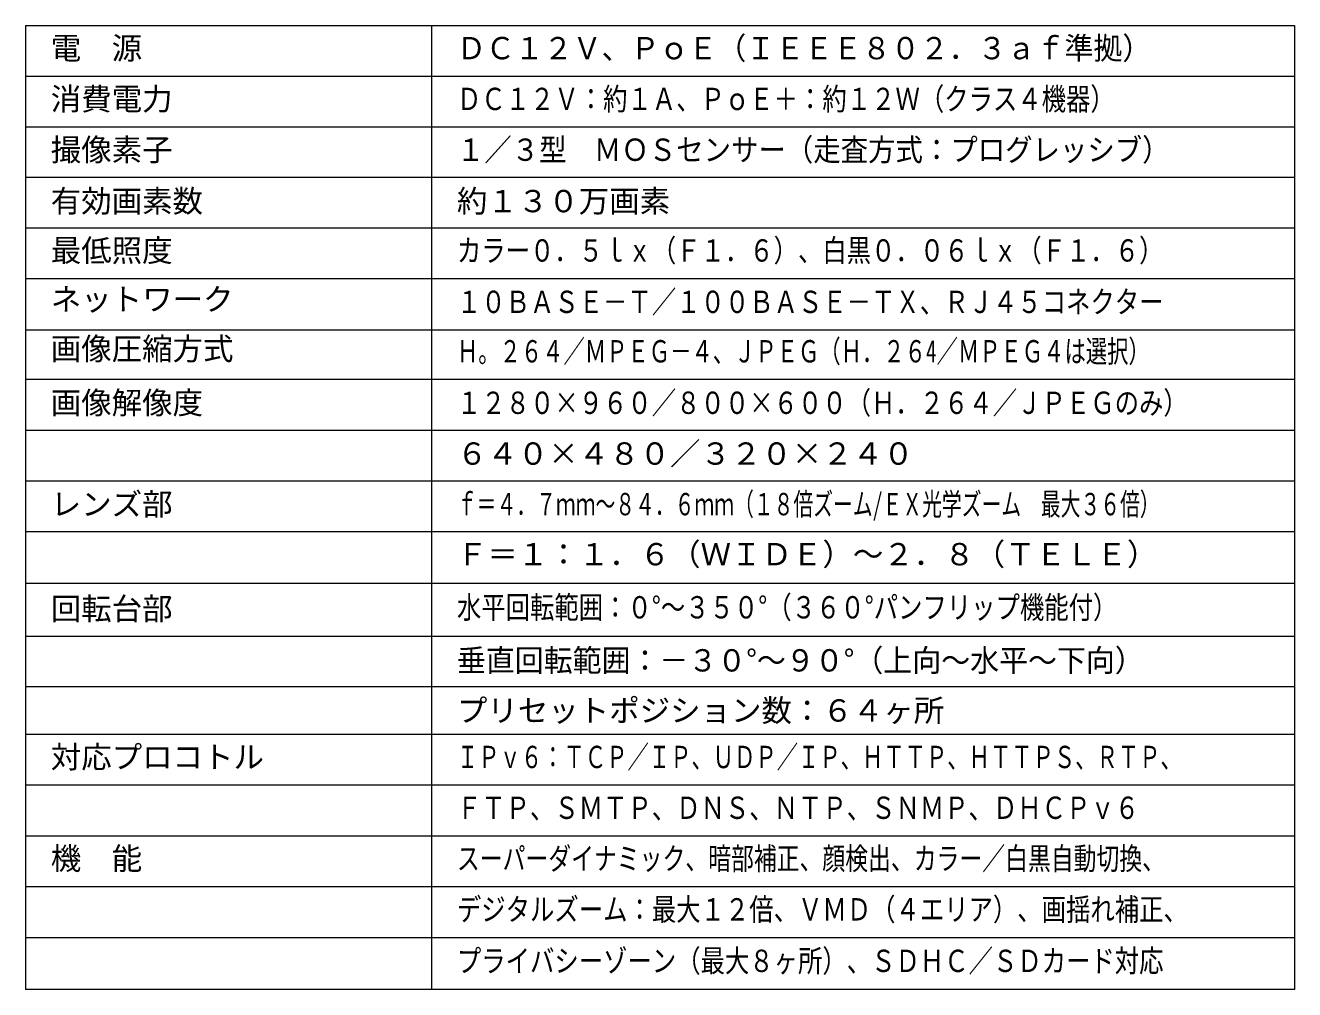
# Model space of a CAD drawing. Units: millimetres, scale not verified. Extents: x -63 to 62, y -116 to 117.
# Drawn here: x -62.5 to 62.5, y -116.5 to -21.6 of the extents above; entities that cross this region are included whole.
import ezdxf
from ezdxf.enums import TextEntityAlignment as Align

# ---------------------------------------------------------------- set-up
doc = ezdxf.new("R2010")
doc.units = ezdxf.units.MM
doc.header["$LTSCALE"] = 0.125
doc.layers.add('0-1_WAKU', color=1, linetype='Continuous', lineweight=18)
doc.layers.add('0-2_MOJI1', color=7, linetype='Continuous')
doc.styles.add('ＭＳ ゴシック', font='')
doc.styles.get('ＭＳ ゴシック').set_extended_font_data('MS Gothic')

msp = doc.modelspace()

# ---------------------------------------------------------------- linework, layer by layer
at = {"layer": '0-1_WAKU', "color": 4}
for p, q in [((-62.5006, -21.558), (-62.5006, -116.4981)), ((-62.5006, -21.558), (62.4994, -21.558)), ((-22.5006, -21.558), (-22.5006, -116.4981)), ((62.4994, -21.558), (62.4994, -116.4981)), ((62.4994, -116.4981), (-62.5006, -116.4981))]:
    msp.add_line(p, q, dxfattribs=at)
at = {"layer": '0-1_WAKU'}
for p, q in [((-62.5006, -26.558), (62.4994, -26.558)), ((-62.5006, -31.558), (62.4994, -31.558)), ((-62.5006, -36.4865), (62.4994, -36.4865)), ((-62.5006, -41.4764), (62.4994, -41.4764)), ((-62.5006, -46.4764), (62.4994, -46.4764)), ((-62.5006, -51.5381), (62.4994, -51.5381)), ((-62.5006, -56.4049), (62.4994, -56.4049)), ((-62.5006, -61.4049), (62.4994, -61.4049)), ((-62.5006, -66.4049), (62.4994, -66.4049)), ((-62.5006, -71.4049), (62.4994, -71.4049)), ((-62.5006, -76.4837), (62.4994, -76.4837)), ((-62.5006, -81.7077), (62.4994, -81.7077)), ((-62.5006, -86.6414), (62.4994, -86.6414)), ((-62.5006, -91.3511), (62.4994, -91.3511)), ((-62.5006, -96.3511), (62.4994, -96.3511)), ((-62.5006, -101.3511), (62.4994, -101.3511)), ((-62.5006, -106.3511), (62.4994, -106.3511)), ((-62.5006, -111.3551), (62.4994, -111.3551))]:
    msp.add_line(p, q, dxfattribs=at)

# ---------------------------------------------------------------- texts
at = {"layer": '0-2_MOJI1', "style": 'ＭＳ ゴシック'}
for s, p in [('電\u3000源', (-60.0006, -25.558)), ('消費電力', (-60.0006, -30.558)), ('撮像素子', (-60.0006, -35.558)), ('有効画素数', (-60.0006, -40.6197)), ('約１３０万画素', (-20.0006, -40.6197)), ('最低照度', (-60.0006, -45.4764)), ('ネットワーク', (-60.0006, -50.2815)), ('画像圧縮方式', (-60.0006, -55.158)), ('画像解像度', (-60.0006, -60.4764)), ('６４０×４８０／３２０×２４０', (-20.0006, -65.4764)), ('レンズ部', (-60.0006, -70.4569)), ('Ｆ＝１：１．６（ＷＩＤＥ）～２．８（ＴＥＬＥ）', (-20.0006, -75.3855)), ('回転台部', (-60.0006, -80.7597)), ('プリセットポジション数：６４ヶ所', (-20.0006, -90.7722)), ('対応プロコトル', (-60.0006, -95.3511)), ('機\u3000能', (-60.0006, -105.3511))]:
    msp.add_text(s, height=2.199, dxfattribs=at).set_placement(p, align=Align.BOTTOM_LEFT)
for s, width, p in [('ＤＣ１２Ｖ、ＰｏＥ（ＩＥＥＥ８０２．３ａｆ準拠）', 0.95, (-20.0006, -25.558)), ('ＤＣ１２Ｖ：約１Ａ、ＰｏＥ＋：約１２Ｗ（クラス４機器）', 0.8, (-20.0006, -30.558)), ('１／３型\u3000ＭＯＳセンサー（走査方式：プログレッシブ）', 0.9, (-20.0006, -35.558)), ('カラー０．５ｌｘ（Ｆ１．６）、白黒０．０６ｌｘ（Ｆ１．６）', 0.8, (-20.0006, -45.4764)), ('１０ＢＡＳＥ－Ｔ／１００ＢＡＳＥ－ＴＸ、ＲＪ４５コネクター', 0.8, (-20.0006, -50.5381)), ('Ｈ。２６４／ＭＰＥＧ－４、ＪＰＥＧ（Ｈ．２６4／ＭＰＥＧ４は選択）', 0.7, (-20.0006, -55.4049)), ('１２８０×９６０／８００×６００（Ｈ．２６４／ＪＰＥＧのみ）', 0.8, (-20.0006, -60.4764)), ('ｆ＝４．７ｍｍ～８４．６ｍｍ（１８倍ズーム/ＥＸ光学ズーム\u3000最大３６倍）', 0.65, (-20.0006, -70.4569)), ('水平回転範囲：０°～３５０°（３６０°パンフリップ機能付）', 0.8, (-20.0006, -80.6145)), ('垂直回転範囲：－３０°～９０°（上向～水平～下向）', 0.95, (-20.0006, -85.8385)), ('ＩＰｖ６：ＴＣＰ／ＩＰ、ＵＤＰ／ＩＰ、ＨＴＴＰ、ＨＴＴＰＳ、ＲＴＰ、', 0.7, (-20.0006, -95.3511)), ('ＦＴＰ、ＳＭＴＰ、ＤＮＳ、ＮＴＰ、ＳＮＭＰ、ＤＨＣＰｖ６', 0.8, (-20.0006, -100.3511)), ('スーパーダイナミック、暗部補正、顔検出、カラー／白黒自動切換、', 0.75, (-20.0006, -105.3511)), ('デジタルズーム：最大１２倍、ＶＭＤ（４エリア）、画揺れ補正、', 0.8, (-20.0006, -110.3562)), ('プライバシーゾーン（最大８ヶ所）、ＳＤＨＣ／ＳＤカード対応', 0.8, (-20.0006, -115.4273))]:
    msp.add_text(s, height=2.199, dxfattribs=dict(at, width=width)).set_placement(p, align=Align.BOTTOM_LEFT)

doc.saveas('drawing.dxf')
